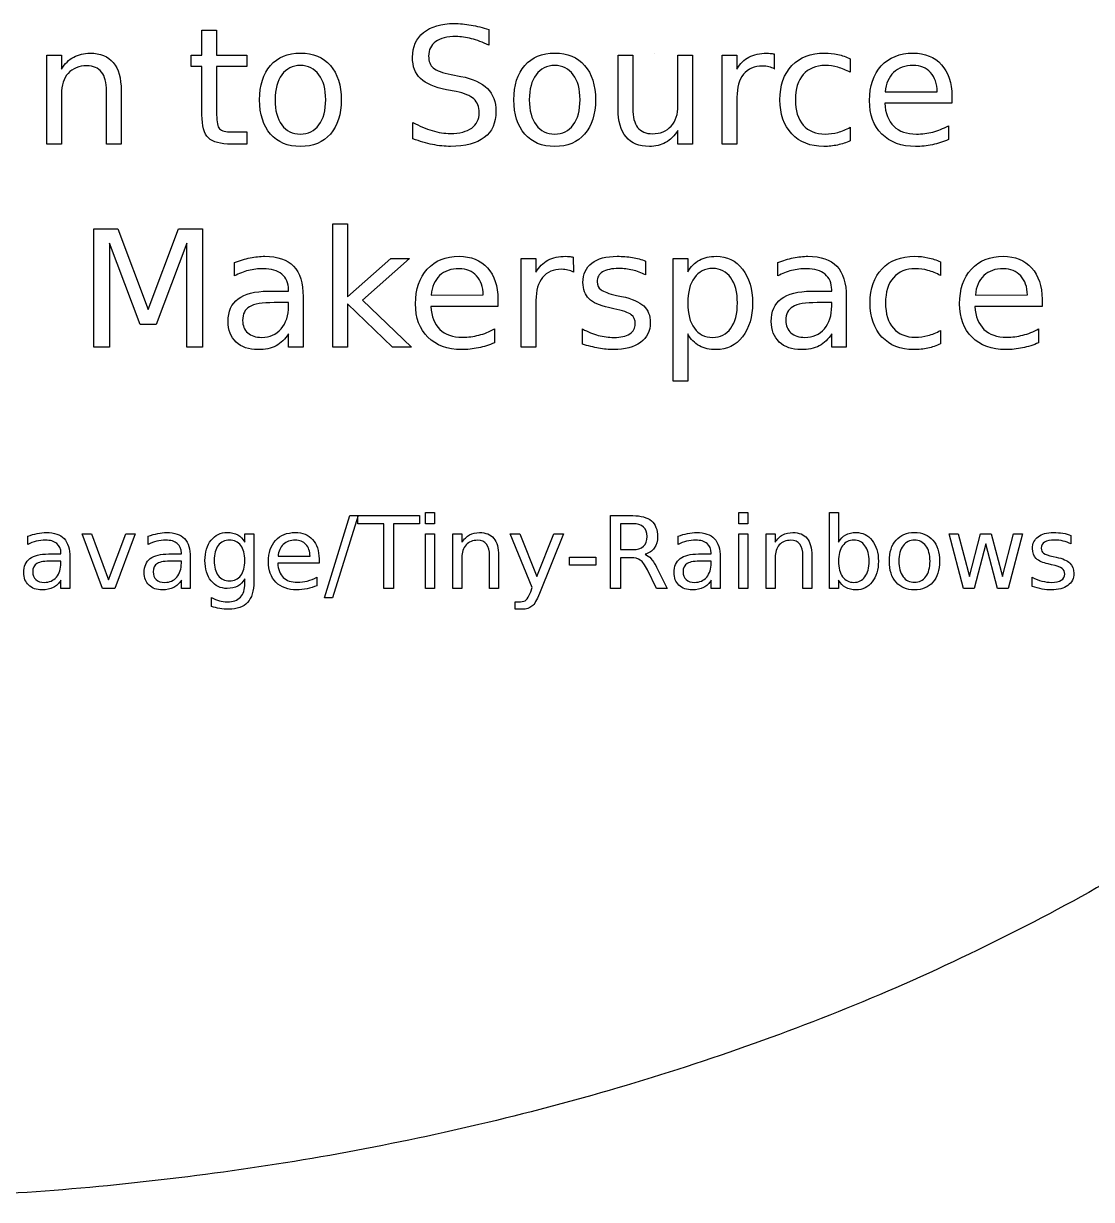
# Model space of a CAD drawing. Extents: x 5 to 209, y 0 to 44.
# Drawn here: x 178.65 to 197.21, y 0.05 to 20.49 of the extents above; entities that cross this region are included whole.
import ezdxf

# ---------------------------------------------------------------- set-up
doc = ezdxf.new("R2010")
doc.units = 0
doc.layers.get('0').update_dxf_attribs({"linetype": 'CONTINUOUS'})

msp = doc.modelspace()

# ---------------------------------------------------------------- linework, layer by layer
at = {"color": 7}
for p, q in [((181.748321, 19.933602), (181.748321, 20.372191)), ((181.748321, 20.372191), (182.003471, 20.372191)), ((182.003471, 20.372191), (182.003501, 20.372192)), ((182.003501, 20.372192), (182.003501, 19.933603)), ((186.732831, 20.380468), (186.732821, 20.380467)), ((186.732821, 20.380467), (186.732821, 20.108762)), ((179.050621, 18.388887), (179.050621, 19.933603)), ((179.050621, 19.933603), (179.305781, 19.933603)), ((179.305781, 19.933603), (179.305781, 19.69362)), ((181.562131, 19.736375), (181.562131, 19.933602)), ((181.562131, 19.933602), (181.748321, 19.933602)), ((182.003501, 19.933603), (182.526221, 19.933603)), ((182.526221, 19.933603), (182.526221, 19.736376)), ((183.459951, 19.970841), (183.459951, 19.970841)), ((187.878941, 19.970841), (187.878941, 19.970841)), ((188.980931, 18.998498), (188.980931, 19.933603)), ((188.980931, 19.933603), (189.234701, 19.933603)), ((189.234701, 19.933603), (189.234701, 19.008152)), ((189.619501, 19.970841), (189.619501, 19.970841)), ((190.020841, 19.057804), (190.020841, 19.933603)), ((190.020841, 19.933603), (190.274621, 19.933603)), ((190.274621, 19.933603), (190.274621, 18.388887)), ((190.790451, 18.388884), (190.790451, 19.9336)), ((190.790451, 19.9336), (191.045601, 19.9336)), ((191.045601, 19.9336), (191.045601, 19.693617)), ((191.693761, 19.957038), (191.694761, 19.696367)), ((193.015121, 19.874297), (193.015121, 19.637072)), ((193.015121, 19.874289), (193.015121, 19.874297)), ((181.748321, 19.736375), (181.562131, 19.736375)), ((181.748321, 18.897815), (181.748321, 19.736375)), ((182.526221, 19.736376), (182.003501, 19.736376)), ((182.003501, 19.736376), (182.003501, 18.897816)), ((183.459951, 19.755685), (183.459951, 19.755685)), ((187.878941, 19.755685), (187.878941, 19.755685)), ((191.694761, 19.696367), (191.695221, 19.696378)), ((186.080471, 19.601214), (186.248731, 19.566734)), ((179.305781, 19.261927), (179.305781, 18.388887)), ((180.090541, 18.388887), (180.090541, 19.312958)), ((180.344311, 19.321233), (180.344311, 18.388887)), ((180.344321, 19.321233), (180.344311, 19.321233)), ((186.167351, 19.301926), (185.997711, 19.335026)), ((193.621971, 19.297789), (194.52673, 19.299189)), ((194.52673, 19.299189), (194.52673, 19.299168)), ((194.78051, 19.224691), (194.78051, 19.224688)), ((194.78051, 19.224688), (194.78051, 19.100559)), ((191.045601, 19.202618), (191.045601, 18.388884)), ((194.78051, 19.100559), (193.613701, 19.100559)), ((188.980921, 18.998499), (188.980931, 18.998498)), ((182.265521, 18.601284), (182.526191, 18.601284)), ((182.526191, 18.601284), (182.526191, 18.388886)), ((185.415691, 18.479911), (185.415691, 18.766786)), ((190.020841, 18.388887), (190.020841, 18.626111)), ((193.015121, 18.682654), (193.015121, 18.448188)), ((194.7212, 18.707485), (194.7212, 18.467503)), ((179.305781, 18.388887), (179.050621, 18.388887)), ((180.344311, 18.388887), (180.090541, 18.388887)), ((182.526191, 18.388886), (182.265521, 18.388886)), ((190.274621, 18.388887), (190.020841, 18.388887)), ((191.045601, 18.388884), (190.790451, 18.388884)), ((184.021291, 17.004159), (184.276441, 17.004159)), ((184.021291, 14.858108), (184.021291, 17.004159)), ((184.276441, 17.004159), (184.276441, 15.736665)), ((179.871241, 16.917269), (180.286391, 16.917269)), ((179.871241, 14.858108), (179.871241, 16.917269)), ((180.286391, 16.917269), (180.811861, 15.515991)), ((180.811861, 15.515991), (181.340101, 16.917269)), ((181.340101, 16.917269), (181.755241, 16.917269)), ((181.755241, 16.917269), (181.755241, 14.858108)), ((180.672561, 15.253941), (180.141571, 16.666253)), ((180.141571, 16.666253), (180.141571, 14.858108)), ((181.483541, 16.666253), (180.952541, 15.253941)), ((181.483541, 14.858108), (181.483541, 16.666253)), ((184.276441, 15.736665), (185.033631, 16.402823)), ((185.357741, 16.402823), (184.538491, 15.680117)), ((185.033631, 16.402823), (185.357741, 16.402823)), ((187.298271, 14.858105), (187.298271, 16.40282)), ((187.298271, 16.40282), (187.553431, 16.40282)), ((187.553431, 16.40282), (187.553431, 16.162838)), ((188.201591, 16.426259), (188.202591, 16.165588)), ((189.456761, 16.35731), (189.456761, 16.117327)), ((189.456831, 16.357307), (189.456761, 16.35731)), ((189.935341, 14.270564), (189.935341, 16.402823)), ((189.935341, 16.402823), (190.190501, 16.402823)), ((190.190501, 16.402823), (190.190501, 16.168358)), ((182.315201, 16.098019), (182.315201, 16.332485)), ((188.202591, 16.165588), (188.203051, 16.165599)), ((191.754521, 16.098019), (191.754521, 16.332485)), ((194.5819, 16.343517), (194.5819, 16.106293)), ((194.5819, 16.343502), (194.5819, 16.343517)), ((182.897231, 15.833213), (183.253071, 15.833213)), ((183.253071, 15.833213), (183.253071, 15.858033)), ((183.506841, 15.739423), (183.506841, 14.858108)), ((183.506841, 15.739416), (183.506841, 15.739423)), ((185.732891, 15.767009), (186.637651, 15.768409)), ((186.637651, 15.768409), (186.637651, 15.768389)), ((188.954721, 15.761486), (189.041621, 15.742176)), ((192.336551, 15.833213), (192.692391, 15.833213)), ((192.692391, 15.833213), (192.692391, 15.858033)), ((192.946161, 15.739423), (192.946161, 14.858108)), ((192.946161, 15.739416), (192.946161, 15.739423)), ((195.18876, 15.767009), (196.09352, 15.768409)), ((196.09352, 15.768409), (196.09352, 15.768389)), ((183.000701, 15.634611), (183.000671, 15.634603)), ((183.253101, 15.634611), (183.000701, 15.634611)), ((183.253101, 15.578061), (183.253101, 15.634611)), ((185.061211, 14.858108), (184.276441, 15.612536)), ((184.276441, 15.612536), (184.276441, 14.858108)), ((184.538491, 15.680117), (185.392221, 14.858108)), ((186.891431, 15.56978), (185.724611, 15.56978)), ((186.891431, 15.693912), (186.891431, 15.693909)), ((186.891431, 15.693909), (186.891431, 15.56978)), ((187.553431, 15.671839), (187.553431, 14.858105)), ((188.903791, 15.529776), (188.815491, 15.550466)), ((191.053881, 15.629086), (191.053881, 15.629086)), ((192.440021, 15.634611), (192.439991, 15.634603)), ((192.692421, 15.634611), (192.440021, 15.634611)), ((192.692421, 15.578061), (192.692421, 15.634611)), ((196.34729, 15.56978), (195.18048, 15.56978)), ((196.34729, 15.693912), (196.34729, 15.693909)), ((196.34729, 15.693909), (196.34729, 15.56978)), ((180.952541, 15.253941), (180.672561, 15.253941)), ((186.832121, 15.176705), (186.832121, 14.936723)), ((188.358921, 14.914654), (188.358921, 15.176704)), ((194.5819, 15.151875), (194.5819, 14.91741)), ((196.28799, 15.176705), (196.28799, 14.936723)), ((183.253071, 14.858108), (183.253071, 15.092573)), ((190.190501, 15.089815), (190.190501, 14.270564)), ((190.190501, 15.089811), (190.190501, 15.089815)), ((192.692391, 14.858108), (192.692391, 15.092573)), ((180.141571, 14.858108), (179.871241, 14.858108)), ((181.755241, 14.858108), (181.483541, 14.858108)), ((183.506841, 14.858108), (183.253071, 14.858108)), ((184.276441, 14.858108), (184.021291, 14.858108)), ((185.392221, 14.858108), (185.061211, 14.858108)), ((187.553431, 14.858105), (187.298271, 14.858105)), ((192.946161, 14.858108), (192.692391, 14.858108)), ((190.190501, 14.270564), (189.935341, 14.270564)), ((183.875351, 10.506045), (184.316241, 11.933014)), ((184.460381, 11.933014), (184.019491, 10.506045)), ((184.316241, 11.933014), (184.460381, 11.933014)), ((184.456991, 11.933014), (185.527851, 11.933014)), ((184.456991, 11.788875), (184.456991, 11.933014)), ((185.527851, 11.933014), (185.527851, 11.788875)), ((185.632991, 11.98643), (185.789001, 11.98643)), ((185.632991, 11.788875), (185.632991, 11.98643)), ((185.789001, 11.98643), (185.789001, 11.788875)), ((188.848121, 10.667144), (188.848121, 11.933018)), ((188.848121, 11.933018), (189.234751, 11.933018)), ((191.076331, 11.98643), (191.232341, 11.98643)), ((191.076331, 11.788875), (191.076331, 11.98643)), ((191.232341, 11.98643), (191.232341, 11.788875)), ((192.654221, 10.667146), (192.654221, 11.986436)), ((192.654221, 11.986436), (192.811081, 11.986436)), ((192.811081, 11.986436), (192.811081, 11.472625)), ((184.906361, 11.788875), (184.456991, 11.788875)), ((184.906361, 10.66714), (184.906361, 11.788875)), ((185.527851, 11.788875), (185.078481, 11.788875)), ((185.078481, 11.788875), (185.078481, 10.66714)), ((185.789001, 11.788875), (185.632991, 11.788875)), ((189.234751, 11.792272), (189.019391, 11.792272)), ((189.019391, 11.792272), (189.019391, 11.792267)), ((189.019391, 11.792267), (189.019391, 11.342895)), ((191.232341, 11.788875), (191.076331, 11.788875)), ((178.721181, 11.429386), (178.721181, 11.573524)), ((179.663971, 11.616757), (179.829301, 11.616757)), ((180.020071, 10.66714), (179.663971, 11.616757)), ((179.829301, 11.616757), (180.126061, 10.819757)), ((180.126061, 10.819757), (180.422811, 11.616757)), ((180.588151, 11.616757), (180.232041, 10.66714)), ((180.422811, 11.616757), (180.588151, 11.616757)), ((180.813741, 11.429386), (180.813741, 11.573524)), ((182.493311, 11.47262), (182.493311, 11.616758)), ((182.493311, 11.616758), (182.649321, 11.616758)), ((182.649321, 11.616758), (182.649321, 10.784996)), ((185.632991, 11.616757), (185.789001, 11.616757)), ((185.632991, 10.66714), (185.632991, 11.616757)), ((185.789001, 11.616757), (185.789001, 10.66714)), ((186.108641, 10.667136), (186.108641, 11.616753)), ((186.108641, 11.616753), (186.265491, 11.616753)), ((186.265491, 11.616753), (186.265491, 11.469224)), ((187.488981, 10.682398), (187.104901, 11.616753)), ((187.104901, 11.616753), (187.270231, 11.616753)), ((187.270231, 11.616753), (187.566991, 10.874017)), ((187.566991, 10.874017), (187.863741, 11.616753)), ((188.029081, 11.616753), (187.611921, 10.578958)), ((187.863741, 11.616753), (188.029081, 11.616753)), ((190.021641, 11.429386), (190.021641, 11.573524)), ((191.076331, 11.616757), (191.232341, 11.616757)), ((191.076331, 10.66714), (191.076331, 11.616757)), ((191.232341, 11.616757), (191.232341, 10.66714)), ((191.551981, 10.667136), (191.551981, 11.616753)), ((191.551981, 11.616753), (191.708831, 11.616753)), ((191.708831, 11.616753), (191.708831, 11.469224)), ((192.811081, 11.472625), (192.811081, 11.472619)), ((194.130371, 11.63965), (194.130371, 11.63965)), ((194.130411, 11.507386), (194.130371, 11.507382)), ((194.7332, 11.616757), (194.88921, 11.616757)), ((194.98163, 10.66714), (194.7332, 11.616757)), ((194.88921, 11.616757), (195.08422, 10.875717)), ((195.08422, 10.875717), (195.27838, 11.616757)), ((195.3708, 11.445487), (195.16562, 10.66714)), ((195.27838, 11.616757), (195.46237, 11.616757)), ((195.57514, 10.66714), (195.3708, 11.445487)), ((195.46237, 11.616757), (195.65738, 10.875717)), ((195.65738, 10.875717), (195.85155, 11.616757)), ((196.00755, 11.616757), (195.75913, 10.66714)), ((195.85155, 11.616757), (196.00755, 11.616757)), ((196.8505, 11.588791), (196.85034, 11.588778)), ((196.85034, 11.588778), (196.85034, 11.441248)), ((179.078971, 11.266593), (179.297721, 11.266593)), ((179.297721, 11.266593), (179.297721, 11.281853)), ((181.171511, 11.266593), (181.390271, 11.266593)), ((181.390271, 11.266593), (181.390271, 11.281853)), ((186.903901, 11.240294), (186.903951, 11.240302)), ((186.903951, 11.240302), (186.903951, 10.66714)), ((189.019391, 11.342895), (189.234751, 11.342895)), ((189.448371, 11.260658), (189.448411, 11.260651)), ((190.379421, 11.266593), (190.598171, 11.266593)), ((190.598171, 11.266593), (190.598171, 11.281853)), ((192.347241, 11.240294), (192.347291, 11.240302)), ((192.347291, 11.240302), (192.347291, 10.66714)), ((179.142531, 11.144489), (179.142531, 11.144492)), ((179.297691, 11.144489), (179.142531, 11.144489)), ((179.297691, 11.109729), (179.297691, 11.144489)), ((179.453751, 11.208945), (179.453701, 11.208932)), ((179.453701, 11.208932), (179.453701, 10.667141)), ((181.235161, 11.144489), (181.235071, 11.144492)), ((181.390331, 11.144489), (181.235161, 11.144489)), ((181.390331, 11.109729), (181.390331, 11.144489)), ((181.546301, 11.208945), (181.546241, 11.208932)), ((181.546241, 11.208932), (181.546241, 10.667141)), ((182.493321, 11.152971), (182.493321, 11.152971)), ((183.782931, 11.104641), (183.065631, 11.104641)), ((183.070661, 11.225879), (183.626861, 11.226727)), ((183.626861, 11.226727), (183.626921, 11.226731)), ((183.782931, 11.180951), (183.782931, 11.104641)), ((183.782971, 11.180947), (183.782931, 11.180951)), ((186.265491, 11.20384), (186.265491, 10.667136)), ((186.747941, 10.66714), (186.747941, 11.235215)), ((188.135061, 11.212322), (188.592061, 11.212322)), ((188.135061, 11.073271), (188.135061, 11.212322)), ((188.592061, 11.073271), (188.135061, 11.073271)), ((188.592061, 11.212322), (188.592061, 11.073271)), ((189.205921, 11.202152), (189.019391, 11.202152)), ((189.019391, 11.202152), (189.019391, 10.667144)), ((190.443081, 11.144489), (190.442971, 11.144492)), ((190.598241, 11.144489), (190.443081, 11.144489)), ((190.598241, 11.109729), (190.598241, 11.144489)), ((190.754201, 11.208945), (190.754141, 11.208932)), ((190.754141, 11.208932), (190.754141, 10.667141)), ((191.708831, 11.20384), (191.708831, 10.667136)), ((192.191281, 10.66714), (192.191281, 11.235215)), ((193.341841, 11.141101), (193.341841, 11.141101)), ((196.51046, 11.080056), (196.45616, 11.092776)), ((196.54173, 11.222506), (196.59513, 11.210636)), ((182.493311, 10.75702), (182.493311, 10.83418)), ((183.746511, 10.862988), (183.746511, 10.715458)), ((189.650211, 10.66714), (189.488261, 10.991875)), ((189.660381, 11.013072), (189.834201, 10.66714)), ((196.17546, 10.701908), (196.17546, 10.863004)), ((179.297691, 10.667141), (179.297691, 10.81128)), ((179.453701, 10.667141), (179.297691, 10.667141)), ((180.232041, 10.66714), (180.020071, 10.66714)), ((181.390241, 10.667141), (181.390241, 10.81128)), ((181.546241, 10.667141), (181.390241, 10.667141)), ((182.649321, 10.784996), (182.649331, 10.784995)), ((185.078481, 10.66714), (184.906361, 10.66714)), ((185.789001, 10.66714), (185.632991, 10.66714)), ((186.265491, 10.667136), (186.108641, 10.667136)), ((186.903951, 10.66714), (186.747941, 10.66714)), ((187.460981, 10.611178), (187.488981, 10.682398)), ((189.019391, 10.667144), (188.848121, 10.667144)), ((189.834201, 10.66714), (189.650211, 10.66714)), ((190.598131, 10.667141), (190.598131, 10.81128)), ((190.754141, 10.667141), (190.598131, 10.667141)), ((191.232341, 10.66714), (191.076331, 10.66714)), ((191.708831, 10.667136), (191.551981, 10.667136)), ((192.347291, 10.66714), (192.191281, 10.66714)), ((192.811081, 10.667146), (192.654221, 10.667146)), ((192.811081, 10.809589), (192.811081, 10.667146)), ((195.16562, 10.66714), (194.98163, 10.66714)), ((195.75913, 10.66714), (195.57514, 10.66714)), ((181.915071, 10.355977), (181.915071, 10.507746)), ((184.019491, 10.506045), (183.875351, 10.506045)), ((187.190531, 10.305947), (187.190531, 10.436519)), ((187.190531, 10.436519), (187.282131, 10.436519)), ((187.611921, 10.578958), (187.611921, 10.578962)), ((187.315171, 10.305947), (187.190531, 10.305947))]:
    msp.add_line(p, q, dxfattribs=at)
for points in [[(185.599111, 20.328058), (185.727837, 20.432878), (185.904837, 20.485288), (186.130111, 20.485288)], [(186.130111, 20.485288), (186.226657, 20.485288), (186.325041, 20.476551), (186.425261, 20.459078)], [(186.425261, 20.459078), (186.525487, 20.441604), (186.628011, 20.415401), (186.732831, 20.380468)], [(185.407401, 19.897744), (185.407401, 20.0798), (185.471304, 20.223238), (185.599111, 20.328058)], [(186.161821, 20.259098), (186.010107, 20.259098), (185.892874, 20.229674), (185.810121, 20.170828)], [(186.433531, 20.221858), (186.339744, 20.246684), (186.249174, 20.259098), (186.161821, 20.259098)], [(185.810121, 20.170828), (185.728287, 20.111981), (185.687371, 20.028309), (185.687371, 19.919812)], [(186.732821, 20.108762), (186.627081, 20.159335), (186.527317, 20.197034), (186.433531, 20.221858)], [(179.305781, 19.69362), (179.366448, 19.786486), (179.437708, 19.855907), (179.519561, 19.901881)], [(179.519561, 19.901881), (179.602308, 19.947854), (179.697471, 19.970841), (179.805051, 19.970841)], [(179.805051, 19.970841), (179.982511, 19.970841), (180.116754, 19.915672), (180.207781, 19.805336)], [(182.938611, 19.755685), (183.064577, 19.899122), (183.238357, 19.970841), (183.459951, 19.970841)], [(183.459951, 19.970841), (183.680624, 19.970841), (183.853944, 19.899122), (183.979911, 19.755685)], [(185.546701, 19.529495), (185.453834, 19.617764), (185.407401, 19.740514), (185.407401, 19.897744)], [(185.687371, 19.919812), (185.687371, 19.828784), (185.714504, 19.759823), (185.768771, 19.71293)], [(187.357601, 19.755685), (187.483567, 19.899122), (187.657347, 19.970841), (187.878941, 19.970841)], [(187.878941, 19.970841), (188.099614, 19.970841), (188.272934, 19.899122), (188.398901, 19.755685)], [(191.045601, 19.693617), (191.098934, 19.787403), (191.168354, 19.856824), (191.253861, 19.901878)], [(191.253861, 19.901878), (191.339374, 19.947851), (191.443274, 19.970838), (191.565561, 19.970838)], [(191.565561, 19.970838), (191.583027, 19.970838), (191.602327, 19.969471), (191.623461, 19.966738)], [(191.623461, 19.966738), (191.644594, 19.964871), (191.668027, 19.961638), (191.693761, 19.957038)], [(192.000021, 19.754303), (192.138861, 19.89866), (192.328734, 19.970839), (192.569641, 19.970839)], [(192.569641, 19.970839), (192.647794, 19.970839), (192.724107, 19.962562), (192.798581, 19.946009)], [(192.798581, 19.946009), (192.873061, 19.930375), (192.945241, 19.906469), (193.015121, 19.874289)], [(193.553011, 19.747412), (193.690011, 19.896366), (193.874364, 19.970844), (194.106071, 19.970844)], [(194.106071, 19.970844), (194.313877, 19.970844), (194.478004, 19.903722), (194.59845, 19.76948)], [(179.424391, 19.619143), (179.345318, 19.531793), (179.305781, 19.412721), (179.305781, 19.261927)], [(179.748501, 19.750168), (179.611501, 19.750168), (179.503464, 19.706493), (179.424391, 19.619143)], [(180.005041, 19.64121), (179.948041, 19.713848), (179.862527, 19.750168), (179.748501, 19.750168)], [(180.090541, 19.312958), (180.090541, 19.459154), (180.062041, 19.568571), (180.005041, 19.64121)], [(180.207781, 19.805336), (180.298807, 19.695918), (180.344321, 19.534551), (180.344321, 19.321233)], [(182.751031, 19.159866), (182.751031, 19.41364), (182.813557, 19.612247), (182.938611, 19.755685)], [(183.459951, 19.755685), (183.323871, 19.755685), (183.216291, 19.702355), (183.137211, 19.595696)], [(183.781311, 19.594317), (183.702231, 19.701895), (183.595111, 19.755685), (183.459951, 19.755685)], [(183.979911, 19.755685), (184.105877, 19.612247), (184.168861, 19.41364), (184.168861, 19.159866)], [(185.768771, 19.71293), (185.823971, 19.666956), (185.927871, 19.629718), (186.080471, 19.601214)], [(187.170031, 19.159866), (187.170031, 19.41364), (187.232554, 19.612247), (187.357601, 19.755685)], [(187.878941, 19.755685), (187.742861, 19.755685), (187.635284, 19.702355), (187.556211, 19.595696)], [(188.200301, 19.594317), (188.121221, 19.701895), (188.014101, 19.755685), (187.878941, 19.755685)], [(188.398901, 19.755685), (188.524867, 19.612247), (188.587851, 19.41364), (188.587851, 19.159866)], [(191.491081, 19.744648), (191.347647, 19.744648), (191.237311, 19.697754), (191.160071, 19.603968)], [(191.601421, 19.732238), (191.568287, 19.740511), (191.531507, 19.744648), (191.491081, 19.744648)], [(191.695221, 19.696378), (191.666687, 19.712931), (191.635421, 19.724884), (191.601421, 19.732238)], [(191.793141, 19.159864), (191.793141, 19.411799), (191.862101, 19.609945), (192.000021, 19.754303)], [(192.580671, 19.755682), (192.416084, 19.755682), (192.288277, 19.703271), (192.197251, 19.598451)], [(192.798581, 19.725342), (192.726867, 19.745568), (192.654231, 19.755682), (192.580671, 19.755682)], [(193.015121, 19.637072), (192.943401, 19.676612), (192.871221, 19.706035), (192.798581, 19.725342)], [(193.348891, 19.146076), (193.348891, 19.398931), (193.416931, 19.599376), (193.553011, 19.747412)], [(193.768171, 19.635695), (193.683577, 19.555701), (193.634844, 19.443065), (193.621971, 19.297789)], [(194.108831, 19.755687), (193.967231, 19.755687), (193.853677, 19.715689), (193.768171, 19.635695)], [(194.4095, 19.631558), (194.334107, 19.71431), (194.233884, 19.755687), (194.108831, 19.755687)], [(194.52673, 19.299168), (194.52473, 19.438008), (194.485654, 19.548805), (194.4095, 19.631558)], [(194.59845, 19.76948), (194.719824, 19.636156), (194.78051, 19.454559), (194.78051, 19.224691)], [(183.137211, 19.595696), (183.058137, 19.489956), (183.018601, 19.34468), (183.018601, 19.159866)], [(183.899921, 19.159866), (183.899921, 19.34284), (183.860384, 19.487657), (183.781311, 19.594317)], [(185.997711, 19.335026), (185.789904, 19.376406), (185.639567, 19.441229), (185.546701, 19.529495)], [(186.248731, 19.566734), (186.456531, 19.527194), (186.609624, 19.457314), (186.708011, 19.357094)], [(187.556211, 19.595696), (187.477131, 19.489956), (187.437591, 19.34468), (187.437591, 19.159866)], [(188.318911, 19.159866), (188.318911, 19.34284), (188.279374, 19.487657), (188.200301, 19.594317)], [(191.160071, 19.603968), (191.083757, 19.511101), (191.045601, 19.377318), (191.045601, 19.202618)], [(192.197251, 19.598451), (192.106224, 19.494551), (192.060711, 19.348355), (192.060711, 19.159863)], [(186.472151, 19.17366), (186.410551, 19.230666), (186.308951, 19.273422), (186.167351, 19.301926)], [(186.708011, 19.357094), (186.807311, 19.25779), (186.856961, 19.124467), (186.856961, 18.957123)], [(182.938611, 18.564047), (182.813557, 18.708404), (182.751031, 18.90701), (182.751031, 19.159866)], [(183.018601, 19.159866), (183.018601, 18.975051), (183.057677, 18.829314), (183.135831, 18.722656)], [(183.781311, 18.724035), (183.860384, 18.830693), (183.899921, 18.97597), (183.899921, 19.159866)], [(184.168861, 19.159866), (184.168861, 18.90701), (184.105877, 18.708404), (183.979911, 18.564047)], [(186.565951, 18.936435), (186.565951, 19.037577), (186.534684, 19.116652), (186.472151, 19.17366)], [(187.357601, 18.564047), (187.232554, 18.708404), (187.170031, 18.90701), (187.170031, 19.159866)], [(187.437591, 19.159866), (187.437591, 18.975051), (187.476671, 18.829314), (187.554831, 18.722656)], [(188.200301, 18.724035), (188.279374, 18.830693), (188.318911, 18.97597), (188.318911, 19.159866)], [(188.587851, 19.159866), (188.587851, 18.90701), (188.524867, 18.708404), (188.398901, 18.564047)], [(189.234701, 19.008152), (189.234701, 18.861956), (189.263201, 18.752079), (189.320201, 18.678521)], [(189.900851, 18.700588), (189.980844, 18.787938), (190.020841, 18.90701), (190.020841, 19.057804)], [(191.998641, 18.568182), (191.861641, 18.714378), (191.793141, 18.911606), (191.793141, 19.159864)], [(192.060711, 19.159863), (192.060711, 18.97137), (192.106224, 18.824714), (192.197251, 18.719894)], [(193.564041, 18.56405), (193.420607, 18.707487), (193.348891, 18.901496), (193.348891, 19.146076)], [(193.613701, 19.100559), (193.624701, 18.925859), (193.677111, 18.792535), (193.770931, 18.700588)], [(181.860041, 18.497843), (181.785561, 18.571401), (181.748321, 18.704725), (181.748321, 18.897815)], [(182.003501, 18.897816), (182.003501, 18.771848), (182.020501, 18.690934), (182.054501, 18.655074)], [(186.436311, 18.668869), (186.522737, 18.731395), (186.565951, 18.820584), (186.565951, 18.936435)], [(186.856961, 18.957123), (186.856961, 18.757597), (186.789841, 18.606343), (186.655601, 18.503362)], [(189.118841, 18.514396), (189.026894, 18.624732), (188.980921, 18.7861), (188.980921, 18.998499)], [(182.054501, 18.655074), (182.089434, 18.619214), (182.159774, 18.601284), (182.265521, 18.601284)], [(183.135831, 18.722656), (183.214911, 18.616916), (183.322951, 18.564047), (183.459951, 18.564047)], [(183.459951, 18.564047), (183.595111, 18.564047), (183.702231, 18.617376), (183.781311, 18.724035)], [(185.415691, 18.766786), (185.528784, 18.703346), (185.639581, 18.655533), (185.748081, 18.623349)], [(185.748081, 18.623349), (185.856581, 18.591169), (185.963241, 18.575079), (186.068061, 18.575079)], [(186.068061, 18.575079), (186.227127, 18.575079), (186.349877, 18.606342), (186.436311, 18.668869)], [(187.554831, 18.722656), (187.633904, 18.616916), (187.741941, 18.564047), (187.878941, 18.564047)], [(187.878941, 18.564047), (188.014101, 18.564047), (188.121221, 18.617376), (188.200301, 18.724035)], [(189.320201, 18.678521), (189.377201, 18.605882), (189.462714, 18.569563), (189.576741, 18.569563)], [(189.576741, 18.569563), (189.713741, 18.569563), (189.821777, 18.613238), (189.900851, 18.700588)], [(190.020841, 18.626111), (189.959241, 18.532325), (189.887524, 18.462445), (189.805691, 18.416471)], [(192.197251, 18.719894), (192.288277, 18.615994), (192.416084, 18.564044), (192.580671, 18.564044)], [(192.798581, 18.593004), (192.871221, 18.61323), (192.943401, 18.643114), (193.015121, 18.682654)], [(193.770931, 18.700588), (193.865631, 18.60956), (193.997114, 18.564047), (194.165381, 18.564047)], [(194.165381, 18.564047), (194.262847, 18.564047), (194.357094, 18.576), (194.44812, 18.599907)], [(194.44812, 18.599907), (194.540067, 18.623813), (194.631094, 18.659673), (194.7212, 18.707485)], [(182.265521, 18.388886), (182.069674, 18.388886), (181.934514, 18.425205), (181.860041, 18.497843)], [(183.459951, 18.34889), (183.238357, 18.34889), (183.064577, 18.420609), (182.938611, 18.564047)], [(183.979911, 18.564047), (183.853944, 18.420609), (183.680624, 18.34889), (183.459951, 18.34889)], [(185.756351, 18.381991), (185.646937, 18.404057), (185.533384, 18.436697), (185.415691, 18.479911)], [(186.655601, 18.503362), (186.522274, 18.400381), (186.326427, 18.348891), (186.068061, 18.348891)], [(187.878941, 18.34889), (187.657347, 18.34889), (187.483567, 18.420609), (187.357601, 18.564047)], [(188.398901, 18.564047), (188.272934, 18.420609), (188.099614, 18.34889), (187.878941, 18.34889)], [(189.522951, 18.348891), (189.345491, 18.348891), (189.210787, 18.404059), (189.118841, 18.514396)], [(189.805691, 18.416471), (189.724777, 18.371417), (189.630531, 18.348891), (189.522951, 18.348891)], [(192.553081, 18.348888), (192.320454, 18.348888), (192.135641, 18.421986), (191.998641, 18.568182)], [(192.580671, 18.564044), (192.654231, 18.564044), (192.726867, 18.573697), (192.798581, 18.593004)], [(193.015121, 18.448188), (192.944321, 18.415088), (192.870764, 18.390261), (192.794451, 18.373708)], [(194.150211, 18.348893), (193.903791, 18.348893), (193.708401, 18.420612), (193.564041, 18.56405)], [(194.7212, 18.467503), (194.630174, 18.428883), (194.536847, 18.399459), (194.44122, 18.379233)], [(186.068061, 18.348891), (185.970594, 18.348891), (185.866691, 18.359924), (185.756351, 18.381991)], [(192.794451, 18.373708), (192.719051, 18.357161), (192.638594, 18.348888), (192.553081, 18.348888)], [(194.44122, 18.379233), (194.345594, 18.359006), (194.248591, 18.348893), (194.150211, 18.348893)], [(182.315201, 16.332485), (182.408067, 16.368345), (182.498177, 16.395008), (182.585531, 16.412475)], [(182.585531, 16.412475), (182.672877, 16.430861), (182.757927, 16.440055), (182.840681, 16.440055)], [(182.840681, 16.440055), (183.064114, 16.440055), (183.231001, 16.382128), (183.341341, 16.266275)], [(185.663931, 16.216633), (185.800931, 16.365587), (185.985284, 16.440065), (186.216991, 16.440065)], [(186.216991, 16.440065), (186.424791, 16.440065), (186.588917, 16.372943), (186.709371, 16.2387)], [(187.553431, 16.162838), (187.606764, 16.256624), (187.676184, 16.326044), (187.761691, 16.371099)], [(187.761691, 16.371099), (187.847197, 16.417072), (187.951097, 16.440059), (188.073391, 16.440059)], [(188.073391, 16.440059), (188.090857, 16.440059), (188.110157, 16.438692), (188.131291, 16.435959)], [(188.131291, 16.435959), (188.152424, 16.434092), (188.175857, 16.430859), (188.201591, 16.426259)], [(188.524481, 16.321445), (188.627461, 16.400519), (188.773657, 16.440057), (188.963071, 16.440057)], [(188.963071, 16.440057), (189.056857, 16.440057), (189.145127, 16.43316), (189.227881, 16.419367)], [(189.227881, 16.419367), (189.310634, 16.405573), (189.386951, 16.384887), (189.456831, 16.357307)], [(190.190501, 16.168358), (190.243834, 16.260305), (190.310954, 16.328346), (190.391861, 16.372481)], [(190.391861, 16.372481), (190.473694, 16.417534), (190.571157, 16.440061), (190.684251, 16.440061)], [(190.684251, 16.440061), (190.871824, 16.440061), (191.023997, 16.365583), (191.140771, 16.216629)], [(191.754521, 16.332485), (191.847387, 16.368345), (191.937497, 16.395008), (192.024851, 16.412475)], [(192.024851, 16.412475), (192.112197, 16.430861), (192.197247, 16.440055), (192.280001, 16.440055)], [(192.280001, 16.440055), (192.503434, 16.440055), (192.670321, 16.382128), (192.780661, 16.266275)], [(193.566811, 16.223516), (193.705651, 16.367873), (193.895521, 16.440052), (194.136421, 16.440052)], [(194.136421, 16.440052), (194.214574, 16.440052), (194.290891, 16.431775), (194.365371, 16.415222)], [(194.365371, 16.415222), (194.439844, 16.399588), (194.51202, 16.375682), (194.5819, 16.343502)], [(195.1198, 16.216633), (195.2568, 16.365587), (195.441154, 16.440065), (195.67286, 16.440065)], [(195.67286, 16.440065), (195.88066, 16.440065), (196.044787, 16.372943), (196.16524, 16.2387)], [(182.556571, 16.193179), (182.472897, 16.172032), (182.392441, 16.140312), (182.315201, 16.098019)], [(182.814481, 16.224899), (182.726207, 16.224899), (182.640237, 16.214325), (182.556571, 16.193179)], [(183.137211, 16.128359), (183.060897, 16.192719), (182.953321, 16.224899), (182.814481, 16.224899)], [(183.341341, 16.266275), (183.451674, 16.150421), (183.506841, 15.974801), (183.506841, 15.739416)], [(185.459801, 15.615297), (185.459801, 15.868152), (185.527844, 16.068597), (185.663931, 16.216633)], [(186.219751, 16.224907), (186.078151, 16.224907), (185.964594, 16.18491), (185.879081, 16.104916)], [(186.520421, 16.100778), (186.445021, 16.18353), (186.344797, 16.224907), (186.219751, 16.224907)], [(186.709371, 16.2387), (186.830744, 16.105376), (186.891431, 15.92378), (186.891431, 15.693912)], [(187.998911, 16.213869), (187.855471, 16.213869), (187.745134, 16.166975), (187.667901, 16.073189)], [(188.109251, 16.201459), (188.076184, 16.209732), (188.039404, 16.213869), (187.998911, 16.213869)], [(188.203051, 16.165599), (188.174517, 16.182152), (188.143251, 16.194105), (188.109251, 16.201459)], [(188.370011, 15.984918), (188.370011, 16.130194), (188.421501, 16.24237), (188.524481, 16.321445)], [(188.709221, 16.169727), (188.646687, 16.131107), (188.615421, 16.07318), (188.615421, 15.995946)], [(188.993341, 16.227657), (188.867374, 16.227657), (188.772667, 16.208347), (188.709221, 16.169727)], [(189.233321, 16.200077), (189.156087, 16.218463), (189.076094, 16.227657), (188.993341, 16.227657)], [(189.456761, 16.117327), (189.385041, 16.154107), (189.310561, 16.18169), (189.233321, 16.200077)], [(190.622191, 16.227664), (190.487944, 16.227664), (190.382204, 16.174334), (190.304971, 16.067675)], [(190.938031, 16.067675), (190.861711, 16.174334), (190.756431, 16.227664), (190.622191, 16.227664)], [(191.140771, 16.216629), (191.258464, 16.067674), (191.317311, 15.871826), (191.317311, 15.629085)], [(191.995891, 16.193179), (191.912217, 16.172032), (191.831761, 16.140312), (191.754521, 16.098019)], [(192.253801, 16.224899), (192.165527, 16.224899), (192.079557, 16.214325), (191.995891, 16.193179)], [(192.576531, 16.128359), (192.500217, 16.192719), (192.392641, 16.224899), (192.253801, 16.224899)], [(192.780661, 16.266275), (192.890994, 16.150421), (192.946161, 15.974801), (192.946161, 15.739416)], [(193.359921, 15.629076), (193.359921, 15.881012), (193.428884, 16.079158), (193.566811, 16.223516)], [(194.147451, 16.224903), (193.982864, 16.224903), (193.855057, 16.172493), (193.764031, 16.067673)], [(194.365371, 16.194563), (194.293651, 16.214789), (194.221011, 16.224903), (194.147451, 16.224903)], [(194.5819, 16.106293), (194.510187, 16.145833), (194.43801, 16.175256), (194.365371, 16.194563)], [(194.91567, 15.615297), (194.91567, 15.868152), (194.983714, 16.068597), (195.1198, 16.216633)], [(195.67562, 16.224907), (195.53402, 16.224907), (195.420464, 16.18491), (195.33495, 16.104916)], [(195.97629, 16.100778), (195.90089, 16.18353), (195.800667, 16.224907), (195.67562, 16.224907)], [(196.16524, 16.2387), (196.286607, 16.105376), (196.34729, 15.92378), (196.34729, 15.693912)], [(183.253071, 15.858033), (183.253071, 15.974806), (183.214451, 16.064915), (183.137211, 16.128359)], [(185.879081, 16.104916), (185.794494, 16.024922), (185.745764, 15.912286), (185.732891, 15.767009)], [(186.637651, 15.768389), (186.635651, 15.907229), (186.596574, 16.018025), (186.520421, 16.100778)], [(187.667901, 16.073189), (187.591587, 15.980322), (187.553431, 15.846539), (187.553431, 15.671839)], [(188.474831, 15.70218), (188.404951, 15.77114), (188.370011, 15.865386), (188.370011, 15.984918)], [(188.615421, 15.995946), (188.615421, 15.937099), (188.637954, 15.890666), (188.683021, 15.856646)], [(190.304971, 16.067675), (190.228657, 15.961935), (190.190501, 15.815739), (190.190501, 15.629086)], [(191.053881, 15.629086), (191.053881, 15.815739), (191.015264, 15.961935), (190.938031, 16.067675)], [(192.692391, 15.858033), (192.692391, 15.974806), (192.653771, 16.064915), (192.576531, 16.128359)], [(193.764031, 16.067673), (193.673004, 15.963773), (193.627491, 15.817576), (193.627491, 15.629084)], [(195.33495, 16.104916), (195.250357, 16.024922), (195.201627, 15.912286), (195.18876, 15.767009)], [(196.09352, 15.768389), (196.09152, 15.907229), (196.052444, 16.018025), (195.97629, 16.100778)], [(182.375891, 15.700808), (182.492664, 15.789078), (182.666444, 15.833213), (182.897231, 15.833213)], [(188.683021, 15.856646), (188.728087, 15.823546), (188.818654, 15.791826), (188.954721, 15.761486)], [(189.041621, 15.742176), (189.221841, 15.703556), (189.349651, 15.648847), (189.425051, 15.57805)], [(191.815211, 15.700808), (191.931984, 15.789078), (192.105764, 15.833213), (192.336551, 15.833213)], [(182.202111, 15.307733), (182.202111, 15.481513), (182.260037, 15.612538), (182.375891, 15.700808)], [(182.574501, 15.564263), (182.495421, 15.517369), (182.455881, 15.437375), (182.455881, 15.324281)], [(183.000671, 15.634603), (182.795631, 15.634603), (182.653574, 15.611156), (182.574501, 15.564263)], [(183.124831, 15.179469), (183.210344, 15.279691), (183.253101, 15.412555), (183.253101, 15.578061)], [(185.674961, 15.03327), (185.531521, 15.176708), (185.459801, 15.370717), (185.459801, 15.615297)], [(185.724611, 15.56978), (185.735611, 15.39508), (185.788021, 15.261756), (185.881841, 15.169809)], [(188.815491, 15.550466), (188.658264, 15.583566), (188.544711, 15.634137), (188.474831, 15.70218)], [(189.425051, 15.57805), (189.501364, 15.50817), (189.539521, 15.410246), (189.539521, 15.284278)], [(190.190501, 15.629086), (190.190501, 15.442433), (190.228657, 15.295777), (190.304971, 15.189118)], [(190.938031, 15.189118), (191.015264, 15.295777), (191.053881, 15.442433), (191.053881, 15.629086)], [(191.317311, 15.629085), (191.317311, 15.386344), (191.258464, 15.190496), (191.140771, 15.041542)], [(191.641431, 15.307733), (191.641431, 15.481513), (191.699357, 15.612538), (191.815211, 15.700808)], [(192.013811, 15.564263), (191.934737, 15.517369), (191.895201, 15.437375), (191.895201, 15.324281)], [(192.439991, 15.634603), (192.234951, 15.634603), (192.092891, 15.611156), (192.013811, 15.564263)], [(192.564151, 15.179469), (192.649664, 15.279691), (192.692421, 15.412555), (192.692421, 15.578061)], [(193.565431, 15.037395), (193.428424, 15.183591), (193.359921, 15.380818), (193.359921, 15.629076)], [(193.627491, 15.629084), (193.627491, 15.440592), (193.673004, 15.293936), (193.764031, 15.189116)], [(195.13083, 15.03327), (194.98739, 15.176708), (194.91567, 15.370717), (194.91567, 15.615297)], [(195.18048, 15.56978), (195.19148, 15.39508), (195.24389, 15.261756), (195.33771, 15.169809)], [(189.208601, 15.423577), (189.162601, 15.460357), (189.060997, 15.495756), (188.903791, 15.529776)], [(189.278901, 15.264968), (189.278901, 15.333928), (189.255467, 15.386798), (189.208601, 15.423577)], [(182.341411, 14.950518), (182.248544, 15.039706), (182.202111, 15.158778), (182.202111, 15.307733)], [(182.455881, 15.324281), (182.455881, 15.234172), (182.485314, 15.162453), (182.544181, 15.109124)], [(182.786921, 15.030514), (182.927601, 15.030514), (183.040237, 15.080165), (183.124831, 15.179469)], [(185.881841, 15.169809), (185.976547, 15.078781), (186.108034, 15.033267), (186.276301, 15.033267)], [(186.559041, 15.069127), (186.650987, 15.093033), (186.742014, 15.128893), (186.832121, 15.176705)], [(188.358921, 15.176704), (188.452701, 15.12797), (188.545107, 15.091191), (188.636141, 15.066367)], [(189.182301, 15.091187), (189.246701, 15.132567), (189.278901, 15.190494), (189.278901, 15.264968)], [(189.539521, 15.284278), (189.539521, 15.14084), (189.482514, 15.027285), (189.368501, 14.943613)], [(190.304971, 15.189118), (190.382204, 15.083378), (190.487944, 15.030509), (190.622191, 15.030509)], [(190.622191, 15.030509), (190.756431, 15.030509), (190.861711, 15.083378), (190.938031, 15.189118)], [(191.780731, 14.950518), (191.687864, 15.039706), (191.641431, 15.158778), (191.641431, 15.307733)], [(191.895201, 15.324281), (191.895201, 15.234172), (191.924634, 15.162453), (191.983501, 15.109124)], [(192.226241, 15.030514), (192.366921, 15.030514), (192.479557, 15.080165), (192.564151, 15.179469)], [(193.764031, 15.189116), (193.855057, 15.085215), (193.982864, 15.033265), (194.147451, 15.033265)], [(194.365371, 15.062225), (194.43801, 15.082451), (194.510187, 15.112335), (194.5819, 15.151875)], [(195.33771, 15.169809), (195.432417, 15.078781), (195.5639, 15.033267), (195.73216, 15.033267)], [(196.0149, 15.069127), (196.106847, 15.093033), (196.197877, 15.128893), (196.28799, 15.176705)], [(182.719311, 14.818113), (182.561164, 14.818113), (182.435197, 14.862248), (182.341411, 14.950518)], [(182.544181, 15.109124), (182.603914, 15.056717), (182.684827, 15.030514), (182.786921, 15.030514)], [(183.253071, 15.092573), (183.195137, 14.998787), (183.122957, 14.929367), (183.036531, 14.884313)], [(186.261131, 14.818113), (186.014711, 14.818113), (185.819321, 14.889832), (185.674961, 15.03327)], [(186.276301, 15.033267), (186.373761, 15.033267), (186.468007, 15.04522), (186.559041, 15.069127)], [(186.832121, 14.936723), (186.741094, 14.898103), (186.647767, 14.868679), (186.552141, 14.848453)], [(188.636141, 15.066367), (188.727167, 15.04246), (188.817274, 15.030507), (188.906461, 15.030507)], [(189.368501, 14.943613), (189.255401, 14.85994), (189.099551, 14.818104), (188.900951, 14.818104)], [(188.906461, 15.030507), (189.025994, 15.030507), (189.117941, 15.050733), (189.182301, 15.091187)], [(190.391861, 14.884309), (190.310947, 14.929362), (190.243827, 14.997863), (190.190501, 15.089811)], [(191.140771, 15.041542), (191.023997, 14.892586), (190.871824, 14.818109), (190.684251, 14.818109)], [(192.158631, 14.818113), (192.000484, 14.818113), (191.874517, 14.862248), (191.780731, 14.950518)], [(191.983501, 15.109124), (192.043301, 15.056717), (192.124214, 15.030514), (192.226241, 15.030514)], [(192.692391, 15.092573), (192.634457, 14.998787), (192.562277, 14.929367), (192.475851, 14.884313)], [(194.119871, 14.8181), (193.887244, 14.8181), (193.702431, 14.891198), (193.565431, 15.037395)], [(194.147451, 15.033265), (194.221011, 15.033265), (194.293651, 15.042918), (194.365371, 15.062225)], [(195.71699, 14.818113), (195.470577, 14.818113), (195.27519, 14.889832), (195.13083, 15.03327)], [(195.73216, 15.033267), (195.829627, 15.033267), (195.923874, 15.04522), (196.0149, 15.069127)], [(196.28799, 14.936723), (196.196957, 14.898103), (196.10363, 14.868679), (196.00801, 14.848453)], [(183.036531, 14.884313), (182.950104, 14.840179), (182.844364, 14.818113), (182.719311, 14.818113)], [(186.552141, 14.848453), (186.456514, 14.828226), (186.359511, 14.818113), (186.261131, 14.818113)], [(188.641651, 14.842934), (188.552464, 14.858567), (188.458221, 14.882474), (188.358921, 14.914654)], [(188.900951, 14.818104), (188.818197, 14.818104), (188.731764, 14.82638), (188.641651, 14.842934)], [(190.684251, 14.818109), (190.571157, 14.818109), (190.473694, 14.840175), (190.391861, 14.884309)], [(192.475851, 14.884313), (192.389417, 14.840179), (192.283677, 14.818113), (192.158631, 14.818113)], [(194.361231, 14.84293), (194.285837, 14.826376), (194.205384, 14.8181), (194.119871, 14.8181)], [(194.5819, 14.91741), (194.511107, 14.88431), (194.43755, 14.859483), (194.361231, 14.84293)], [(196.00801, 14.848453), (195.912384, 14.828226), (195.815377, 14.818113), (195.71699, 14.818113)], [(189.234751, 11.933018), (189.379457, 11.933018), (189.487421, 11.902778), (189.558641, 11.842298)], [(189.421281, 11.735462), (189.379481, 11.773335), (189.317304, 11.792272), (189.234751, 11.792272)], [(189.484881, 11.568432), (189.484881, 11.642479), (189.463681, 11.698156), (189.421281, 11.735462)], [(189.558641, 11.842298), (189.629861, 11.781818), (189.665471, 11.69053), (189.665471, 11.568436)], [(178.721181, 11.573524), (178.778248, 11.59557), (178.833644, 11.611964), (178.887371, 11.622704)], [(178.869561, 11.487886), (178.818161, 11.474886), (178.768701, 11.455386), (178.721181, 11.429386)], [(179.028111, 11.507386), (178.973844, 11.507386), (178.920994, 11.500886), (178.869561, 11.487886)], [(178.887371, 11.622704), (178.941038, 11.63401), (178.993321, 11.639664), (179.044221, 11.639664)], [(179.226521, 11.448036), (179.179588, 11.487602), (179.113451, 11.507386), (179.028111, 11.507386)], [(179.044221, 11.639664), (179.181581, 11.639664), (179.284174, 11.604053), (179.352001, 11.532832)], [(179.297721, 11.281853), (179.297721, 11.353639), (179.273988, 11.409034), (179.226521, 11.448036)], [(179.352001, 11.532832), (179.419834, 11.46161), (179.453751, 11.353648), (179.453751, 11.208945)], [(180.813741, 11.573524), (180.870807, 11.59557), (180.926204, 11.611964), (180.979931, 11.622704)], [(180.962121, 11.487886), (180.910654, 11.474886), (180.861194, 11.455386), (180.813741, 11.429386)], [(181.120671, 11.507386), (181.066404, 11.507386), (181.013554, 11.500886), (180.962121, 11.487886)], [(180.979931, 11.622704), (181.033597, 11.63401), (181.085881, 11.639664), (181.136781, 11.639664)], [(181.319071, 11.448036), (181.272137, 11.487602), (181.206004, 11.507386), (181.120671, 11.507386)], [(181.136781, 11.639664), (181.274134, 11.639664), (181.376727, 11.604053), (181.444561, 11.532832)], [(181.390271, 11.281853), (181.390271, 11.353639), (181.366537, 11.409034), (181.319071, 11.448036)], [(181.444561, 11.532832), (181.512387, 11.46161), (181.546301, 11.353648), (181.546301, 11.208945)], [(181.800601, 11.152976), (181.800601, 11.29994), (181.836211, 11.417795), (181.907431, 11.506539)], [(181.907431, 11.506539), (181.978651, 11.595283), (182.072481, 11.639655), (182.188921, 11.639655)], [(182.227071, 11.509082), (182.143411, 11.509082), (182.078124, 11.477992), (182.031211, 11.415812)], [(182.188921, 11.639655), (182.259014, 11.639655), (182.319214, 11.625805), (182.369521, 11.598105)], [(182.422921, 11.415812), (182.376587, 11.477992), (182.311304, 11.509082), (182.227071, 11.509082)], [(182.369521, 11.598105), (182.419854, 11.570405), (182.461117, 11.528576), (182.493311, 11.47262)], [(182.902881, 11.132618), (182.902881, 11.288061), (182.944711, 11.411285), (183.028371, 11.502291)], [(183.028371, 11.502291), (183.112591, 11.593861), (183.225921, 11.639646), (183.368361, 11.639646)], [(183.369991, 11.507378), (183.282944, 11.507378), (183.213134, 11.482788), (183.160561, 11.433608)], [(183.368361, 11.639646), (183.496107, 11.639646), (183.597004, 11.598383), (183.671051, 11.515857)], [(183.554821, 11.431068), (183.508487, 11.481941), (183.446877, 11.507378), (183.369991, 11.507378)], [(183.671051, 11.515857), (183.745664, 11.433895), (183.782971, 11.322259), (183.782971, 11.180947)], [(186.265491, 11.469224), (186.302824, 11.52631), (186.346631, 11.568986), (186.396911, 11.597252)], [(186.537641, 11.503988), (186.453421, 11.503988), (186.387004, 11.477138), (186.338391, 11.423438)], [(186.396911, 11.597252), (186.447777, 11.625512), (186.506281, 11.639642), (186.572421, 11.639642)], [(186.695341, 11.437008), (186.660274, 11.481661), (186.607707, 11.503988), (186.537641, 11.503988)], [(186.572421, 11.639642), (186.681514, 11.639642), (186.764041, 11.605727), (186.820001, 11.537897)], [(186.820001, 11.537897), (186.875934, 11.470632), (186.903901, 11.371431), (186.903901, 11.240294)], [(189.421281, 11.399705), (189.463681, 11.438145), (189.484881, 11.494387), (189.484881, 11.568432)], [(189.665471, 11.568436), (189.665471, 11.488736), (189.646804, 11.422601), (189.609471, 11.370033)], [(190.021641, 11.573524), (190.078707, 11.59557), (190.134101, 11.611964), (190.187821, 11.622704)], [(190.170011, 11.487886), (190.118544, 11.474886), (190.069087, 11.455386), (190.021641, 11.429386)], [(190.328571, 11.507386), (190.274304, 11.507386), (190.221451, 11.500886), (190.170011, 11.487886)], [(190.187821, 11.622704), (190.241487, 11.63401), (190.293774, 11.639664), (190.344681, 11.639664)], [(190.526971, 11.448036), (190.480037, 11.487602), (190.413904, 11.507386), (190.328571, 11.507386)], [(190.344681, 11.639664), (190.482034, 11.639664), (190.584624, 11.604053), (190.652451, 11.532832)], [(190.598171, 11.281853), (190.598171, 11.353639), (190.574437, 11.409034), (190.526971, 11.448036)], [(190.652451, 11.532832), (190.720284, 11.46161), (190.754201, 11.353648), (190.754201, 11.208945)], [(191.708831, 11.469224), (191.746164, 11.52631), (191.789971, 11.568986), (191.840251, 11.597252)], [(191.980981, 11.503988), (191.896761, 11.503988), (191.830344, 11.477138), (191.781731, 11.423438)], [(191.840251, 11.597252), (191.891117, 11.625512), (191.949621, 11.639642), (192.015761, 11.639642)], [(192.138681, 11.437008), (192.103614, 11.481661), (192.051047, 11.503988), (191.980981, 11.503988)], [(192.015761, 11.639642), (192.124854, 11.639642), (192.207381, 11.605727), (192.263341, 11.537897)], [(192.263341, 11.537897), (192.319274, 11.470632), (192.347241, 11.371431), (192.347241, 11.240294)], [(192.811081, 11.472619), (192.843881, 11.529145), (192.885144, 11.570974), (192.934871, 11.598104)], [(193.076481, 11.509074), (192.993954, 11.509074), (192.928951, 11.47629), (192.881471, 11.410724)], [(192.934871, 11.598104), (192.985204, 11.625804), (193.045117, 11.639654), (193.114611, 11.639654)], [(193.270641, 11.410724), (193.223707, 11.47629), (193.158987, 11.509074), (193.076481, 11.509074)], [(193.114611, 11.639654), (193.229924, 11.639654), (193.323474, 11.593869), (193.395261, 11.502299)], [(193.395261, 11.502299), (193.467614, 11.410728), (193.503791, 11.29033), (193.503791, 11.141105)], [(193.694561, 11.141101), (193.694561, 11.297109), (193.732997, 11.419203), (193.809871, 11.507382)], [(193.809871, 11.507382), (193.887311, 11.59556), (193.994144, 11.63965), (194.130371, 11.63965)], [(194.130371, 11.507382), (194.046711, 11.507382), (193.980574, 11.474598), (193.931961, 11.409032)], [(194.130371, 11.63965), (194.266031, 11.63965), (194.372577, 11.59556), (194.45001, 11.507382)], [(194.327961, 11.408186), (194.279361, 11.474319), (194.213511, 11.507386), (194.130411, 11.507386)], [(194.45001, 11.507382), (194.52745, 11.419203), (194.56617, 11.297109), (194.56617, 11.141101)], [(196.18234, 11.35986), (196.18234, 11.449169), (196.214007, 11.518129), (196.27734, 11.566741)], [(196.27734, 11.566741), (196.340674, 11.615354), (196.430547, 11.639661), (196.54696, 11.639661)], [(196.39079, 11.473468), (196.35239, 11.449728), (196.33319, 11.414117), (196.33319, 11.366636)], [(196.56546, 11.509078), (196.48802, 11.509078), (196.429797, 11.497208), (196.39079, 11.473468)], [(196.54696, 11.639661), (196.604627, 11.639661), (196.65889, 11.635421), (196.70975, 11.626941)], [(196.71299, 11.492118), (196.665524, 11.503424), (196.616347, 11.509078), (196.56546, 11.509078)], [(196.70975, 11.626941), (196.760617, 11.618461), (196.807534, 11.605744), (196.8505, 11.588791)], [(196.85034, 11.441248), (196.806274, 11.463854), (196.76049, 11.480811), (196.71299, 11.492118)], [(178.758471, 11.185193), (178.830258, 11.239459), (178.937091, 11.266593), (179.078971, 11.266593)], [(180.851021, 11.185193), (180.922807, 11.239459), (181.029637, 11.266593), (181.171511, 11.266593)], [(182.031211, 11.415812), (181.984877, 11.353632), (181.961711, 11.266018), (181.961711, 11.152971)], [(182.493321, 11.152971), (182.493321, 11.266021), (182.469854, 11.353634), (182.422921, 11.415812)], [(183.160561, 11.433608), (183.108561, 11.384428), (183.078594, 11.315185), (183.070661, 11.225879)], [(183.626921, 11.226731), (183.625587, 11.312083), (183.601554, 11.380196), (183.554821, 11.431068)], [(186.338391, 11.423438), (186.289791, 11.369738), (186.265491, 11.296538), (186.265491, 11.20384)], [(186.747941, 11.235215), (186.747941, 11.325089), (186.730407, 11.392353), (186.695341, 11.437008)], [(189.234751, 11.342895), (189.317277, 11.342895), (189.379454, 11.361831), (189.421281, 11.399705)], [(189.609471, 11.370033), (189.572737, 11.317466), (189.519037, 11.281008), (189.448371, 11.260658)], [(189.448411, 11.260651), (189.485144, 11.248217), (189.520757, 11.221651), (189.555251, 11.180951)], [(190.058921, 11.185193), (190.130707, 11.239459), (190.237541, 11.266593), (190.379421, 11.266593)], [(191.781731, 11.423438), (191.733131, 11.369738), (191.708831, 11.296538), (191.708831, 11.20384)], [(192.191281, 11.235215), (192.191281, 11.325089), (192.173747, 11.392353), (192.138681, 11.437008)], [(192.881471, 11.410724), (192.834537, 11.345717), (192.811071, 11.255843), (192.811071, 11.141101)], [(193.341841, 11.141101), (193.341841, 11.255846), (193.318107, 11.34572), (193.270641, 11.410724)], [(193.931961, 11.409032), (193.883361, 11.344025), (193.859061, 11.254716), (193.859061, 11.141104)], [(194.400861, 11.141106), (194.400861, 11.25359), (194.376561, 11.342617), (194.327961, 11.408186)], [(196.24674, 11.186046), (196.203807, 11.228439), (196.18234, 11.286377), (196.18234, 11.35986)], [(196.33319, 11.366636), (196.33319, 11.330462), (196.347024, 11.301919), (196.37469, 11.281006)], [(196.37469, 11.281006), (196.402424, 11.260659), (196.458104, 11.241159), (196.54173, 11.222506)], [(178.651641, 10.94355), (178.651641, 11.050382), (178.687251, 11.130929), (178.758471, 11.185193)], [(178.880531, 11.101252), (178.831931, 11.072425), (178.807631, 11.023248), (178.807631, 10.953722)], [(179.142531, 11.144492), (179.016478, 11.144492), (178.929144, 11.130078), (178.880531, 11.101252)], [(179.218891, 10.864694), (179.271424, 10.926307), (179.297691, 11.007985), (179.297691, 11.109729)], [(180.744191, 10.94355), (180.744191, 11.050382), (180.779801, 11.130929), (180.851021, 11.185193)], [(180.973081, 11.101252), (180.924481, 11.072425), (180.900181, 11.023248), (180.900181, 10.953722)], [(181.235071, 11.144492), (181.109024, 11.144492), (181.021694, 11.130078), (180.973081, 11.101252)], [(181.311431, 10.864694), (181.364031, 10.926307), (181.390331, 11.007985), (181.390331, 11.109729)], [(181.907431, 10.800261), (181.836211, 10.889005), (181.800601, 11.006576), (181.800601, 11.152976)], [(181.961711, 11.152971), (181.961711, 11.040487), (181.984877, 10.953156), (182.031211, 10.890979)], [(182.422921, 10.890979), (182.469854, 10.953159), (182.493321, 11.040489), (182.493321, 11.152971)], [(183.035151, 10.774816), (182.946971, 10.862994), (182.902881, 10.982262), (182.902881, 11.132618)], [(183.065631, 11.104641), (183.072431, 10.997244), (183.104664, 10.915283), (183.162331, 10.858758)], [(189.366171, 11.160602), (189.327171, 11.188302), (189.273754, 11.202152), (189.205921, 11.202152)], [(189.488261, 10.991875), (189.446461, 11.076662), (189.405764, 11.132904), (189.366171, 11.160602)], [(189.555251, 11.180951), (189.590317, 11.140251), (189.625361, 11.084291), (189.660381, 11.013072)], [(189.952091, 10.94355), (189.952091, 11.050382), (189.987701, 11.130929), (190.058921, 11.185193)], [(190.180981, 11.101252), (190.132381, 11.072425), (190.108081, 11.023248), (190.108081, 10.953722)], [(190.442971, 11.144492), (190.316917, 11.144492), (190.229587, 11.130078), (190.180981, 11.101252)], [(190.519341, 10.864694), (190.571941, 10.926307), (190.598241, 11.007985), (190.598241, 11.109729)], [(192.811071, 11.141101), (192.811071, 11.026355), (192.834537, 10.936198), (192.881471, 10.87063)], [(193.270641, 10.87063), (193.318107, 10.936196), (193.341841, 11.026353), (193.341841, 11.141101)], [(193.503791, 11.141105), (193.503791, 10.991879), (193.467614, 10.871481), (193.395261, 10.779911)], [(193.809871, 10.77482), (193.732997, 10.863564), (193.694561, 10.985657), (193.694561, 11.141101)], [(193.859061, 11.141104), (193.859061, 11.027489), (193.883094, 10.937897), (193.931161, 10.872328)], [(194.327961, 10.873178), (194.376561, 10.938744), (194.400861, 11.028054), (194.400861, 11.141106)], [(194.56617, 11.141101), (194.56617, 10.985657), (194.52745, 10.863564), (194.45001, 10.77482)], [(196.45616, 11.092776), (196.3595, 11.113122), (196.289694, 11.144212), (196.24674, 11.186046)], [(196.69784, 11.014766), (196.669574, 11.037379), (196.607114, 11.059142), (196.51046, 11.080056)], [(196.59513, 11.210636), (196.705917, 11.186896), (196.784487, 11.153264), (196.83084, 11.10974)], [(196.83084, 11.10974), (196.877774, 11.06678), (196.90124, 11.006581), (196.90124, 10.929143)], [(178.737241, 10.723951), (178.680174, 10.778777), (178.651641, 10.851977), (178.651641, 10.94355)], [(178.807631, 10.953722), (178.807631, 10.898328), (178.825731, 10.854239), (178.861931, 10.821454)], [(179.011161, 10.773124), (179.097641, 10.773124), (179.166884, 10.803647), (179.218891, 10.864694)], [(180.829791, 10.723951), (180.772724, 10.778777), (180.744191, 10.851977), (180.744191, 10.94355)], [(180.900181, 10.953722), (180.900181, 10.898328), (180.918281, 10.854239), (180.954481, 10.821454)], [(181.103701, 10.773124), (181.190187, 10.773124), (181.259431, 10.803647), (181.311431, 10.864694)], [(182.031211, 10.890979), (182.078144, 10.828799), (182.143431, 10.797709), (182.227071, 10.797709)], [(182.227071, 10.797709), (182.311291, 10.797709), (182.376574, 10.828799), (182.422921, 10.890979)], [(182.493311, 10.83418), (182.461111, 10.77822), (182.419847, 10.736391), (182.369521, 10.708695)], [(183.162331, 10.858758), (183.220531, 10.802798), (183.301361, 10.774818), (183.404821, 10.774818)], [(183.578631, 10.796858), (183.635164, 10.811551), (183.691124, 10.833594), (183.746511, 10.862988)], [(190.037691, 10.723951), (189.980624, 10.778777), (189.952091, 10.851977), (189.952091, 10.94355)], [(190.108081, 10.953722), (190.108081, 10.898328), (190.126181, 10.854239), (190.162381, 10.821454)], [(190.311611, 10.773124), (190.398091, 10.773124), (190.467334, 10.803647), (190.519341, 10.864694)], [(192.881471, 10.87063), (192.928937, 10.805623), (192.993941, 10.77312), (193.076481, 10.77312)], [(193.076481, 10.77312), (193.159007, 10.77312), (193.223727, 10.805623), (193.270641, 10.87063)], [(193.931161, 10.872328), (193.979761, 10.807328), (194.046177, 10.774828), (194.130411, 10.774828)], [(194.130411, 10.774828), (194.213497, 10.774828), (194.279347, 10.807611), (194.327961, 10.873178)], [(196.17546, 10.863004), (196.233127, 10.833044), (196.289937, 10.810434), (196.34589, 10.795174)], [(196.68164, 10.810434), (196.72124, 10.835867), (196.74104, 10.871478), (196.74104, 10.917266)], [(196.74104, 10.917266), (196.74104, 10.959659), (196.72664, 10.992159), (196.69784, 11.014766)], [(196.90124, 10.929143), (196.90124, 10.840964), (196.866197, 10.771156), (196.79611, 10.719718)], [(178.969561, 10.642551), (178.872341, 10.642551), (178.794901, 10.669684), (178.737241, 10.723951)], [(178.861931, 10.821454), (178.898664, 10.789234), (178.948408, 10.773124), (179.011161, 10.773124)], [(179.164571, 10.683251), (179.111438, 10.656117), (179.046434, 10.642551), (178.969561, 10.642551)], [(179.297691, 10.81128), (179.262091, 10.753626), (179.217718, 10.71095), (179.164571, 10.683251)], [(181.062111, 10.642551), (180.964884, 10.642551), (180.887444, 10.669684), (180.829791, 10.723951)], [(180.954481, 10.821454), (180.991214, 10.789234), (181.040954, 10.773124), (181.103701, 10.773124)], [(181.257121, 10.683251), (181.203987, 10.656117), (181.138984, 10.642551), (181.062111, 10.642551)], [(181.390241, 10.81128), (181.354641, 10.753626), (181.310267, 10.71095), (181.257121, 10.683251)], [(182.188921, 10.667145), (182.072481, 10.667145), (181.978651, 10.711517), (181.907431, 10.800261)], [(182.369521, 10.708695), (182.319187, 10.680995), (182.258987, 10.667145), (182.188921, 10.667145)], [(182.417011, 10.515376), (182.467877, 10.568509), (182.493311, 10.649057), (182.493311, 10.75702)], [(182.649331, 10.784995), (182.649331, 10.623333), (182.613437, 10.503218), (182.541651, 10.424649)], [(183.395491, 10.642548), (183.244004, 10.642548), (183.123891, 10.686637), (183.035151, 10.774816)], [(183.574391, 10.661198), (183.515591, 10.648764), (183.455957, 10.642548), (183.395491, 10.642548)], [(183.404821, 10.774818), (183.464754, 10.774818), (183.522691, 10.782164), (183.578631, 10.796858)], [(183.746511, 10.715458), (183.690577, 10.691718), (183.633204, 10.673631), (183.574391, 10.661198)], [(190.270001, 10.642551), (190.172781, 10.642551), (190.095344, 10.669684), (190.037691, 10.723951)], [(190.162381, 10.821454), (190.199114, 10.789234), (190.248857, 10.773124), (190.311611, 10.773124)], [(190.465011, 10.683251), (190.411877, 10.656117), (190.346874, 10.642551), (190.270001, 10.642551)], [(190.598131, 10.81128), (190.562531, 10.753626), (190.518157, 10.71095), (190.465011, 10.683251)], [(192.934871, 10.683256), (192.885137, 10.710956), (192.843874, 10.753067), (192.811081, 10.809589)], [(193.114611, 10.642556), (193.045091, 10.642556), (192.985177, 10.656122), (192.934871, 10.683256)], [(193.395261, 10.779911), (193.323474, 10.688341), (193.229924, 10.642556), (193.114611, 10.642556)], [(194.130371, 10.642552), (193.994144, 10.642552), (193.887311, 10.686641), (193.809871, 10.77482)], [(194.45001, 10.77482), (194.372577, 10.686641), (194.266031, 10.642552), (194.130371, 10.642552)], [(196.34928, 10.657818), (196.29448, 10.667424), (196.23654, 10.682121), (196.17546, 10.701908)], [(196.34589, 10.795174), (196.401824, 10.780474), (196.457217, 10.773124), (196.51207, 10.773124)], [(196.50868, 10.642558), (196.457814, 10.642558), (196.40468, 10.647644), (196.34928, 10.657818)], [(196.79611, 10.719718), (196.726584, 10.668278), (196.630774, 10.642558), (196.50868, 10.642558)], [(196.51207, 10.773124), (196.58555, 10.773124), (196.642074, 10.78556), (196.68164, 10.810434)], [(181.915071, 10.507746), (181.960871, 10.482872), (182.006091, 10.464502), (182.050731, 10.452636)], [(182.050731, 10.452636), (182.095397, 10.440762), (182.140901, 10.434826), (182.187241, 10.434826)], [(182.187241, 10.434826), (182.289547, 10.434826), (182.366137, 10.461676), (182.417011, 10.515376)], [(182.541651, 10.424649), (182.469864, 10.345514), (182.359921, 10.305947), (182.211821, 10.305947)], [(187.282131, 10.436519), (187.325064, 10.436519), (187.358414, 10.446692), (187.382181, 10.467039)], [(187.382181, 10.467039), (187.405914, 10.487385), (187.432181, 10.535432), (187.460981, 10.611178)], [(187.611921, 10.578962), (187.567854, 10.465912), (187.524897, 10.392147), (187.483051, 10.357667)], [(182.056661, 10.318667), (182.008061, 10.32658), (181.960864, 10.339017), (181.915071, 10.355977)], [(182.211821, 10.305947), (182.157021, 10.305947), (182.105301, 10.310187), (182.056661, 10.318667)], [(187.483051, 10.357667), (187.441251, 10.323187), (187.385291, 10.305947), (187.315171, 10.305947)], [(198.893757, 6.431915), (197.502637, 5.524904), (196.026387, 4.745004), (194.518897, 4.048336)], [(194.518897, 4.048336), (193.010967, 3.351464), (191.449437, 2.766213), (189.867128, 2.260476)], [(189.867128, 2.260476), (188.284628, 1.754678), (186.668618, 1.347871), (185.040168, 1.018792)], [(185.040168, 1.018792), (183.411578, 0.689684), (181.763018, 0.450302), (180.109388, 0.288649)], [(180.109388, 0.288649), (178.455708, 0.126991), (176.791968, 0.04874), (175.130408, 0.050059)]]:
    msp.add_open_spline(points, degree=3, dxfattribs=at)

doc.saveas('drawing.dxf')
